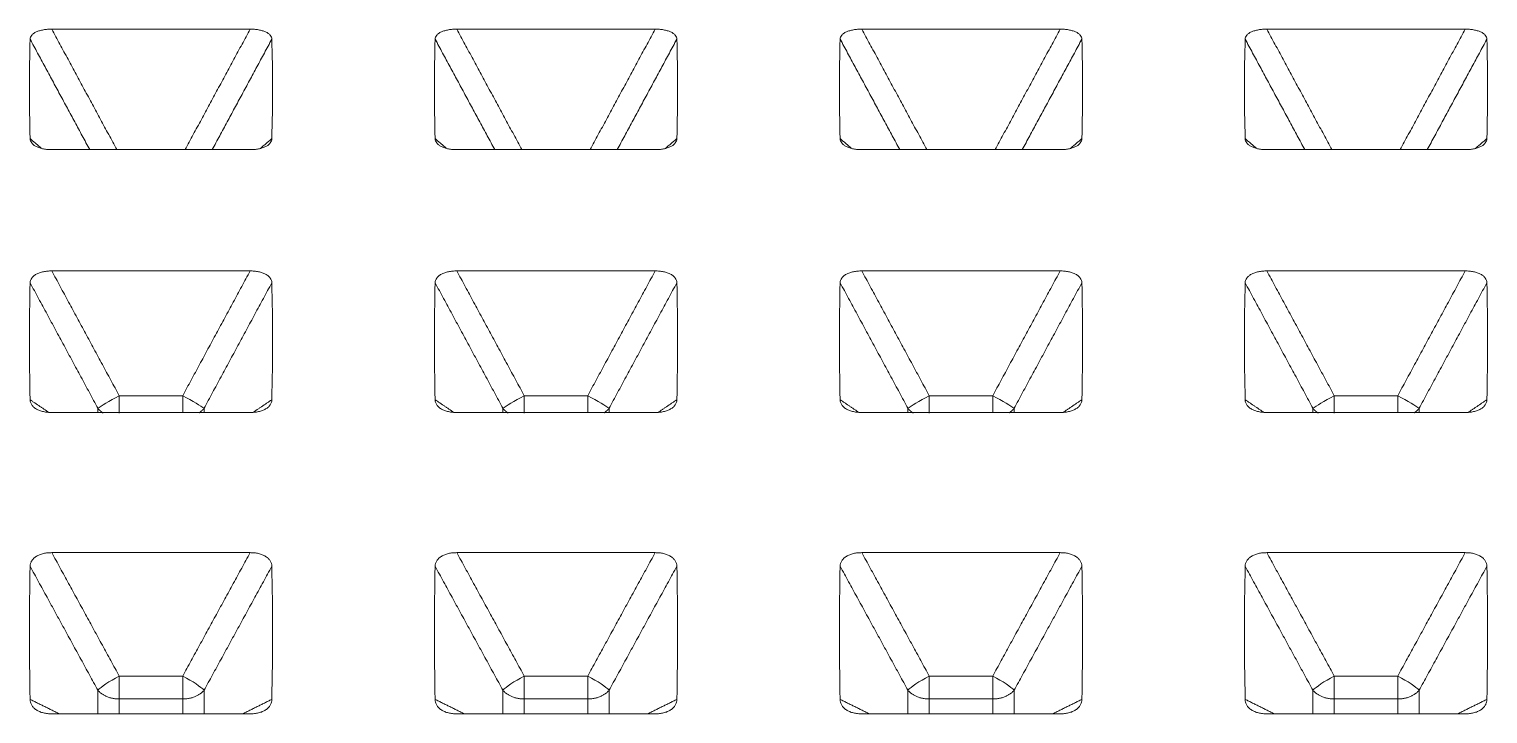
# Model space of a CAD drawing. Extents: x 2752 to 4118, y -1 to 999.
# Drawn here: x 3155.31 to 3161.07, y 537.99 to 540.7 of the extents above; entities that cross this region are included whole.
import ezdxf

# ---------------------------------------------------------------- set-up
doc = ezdxf.new("R2010")
doc.units = 0
doc.header["$LTSCALE"] = 10
doc.header["$MEASUREMENT"] = 0
doc.layers.add('1', color=7, linetype='CONTINUOUS')

msp = doc.modelspace()

# ---------------------------------------------------------------- linework, layer by layer
at = {"layer": '1', "color": 7, "linetype": 'Continuous', "lineweight": 13}
for p, q in [((3155.6655, 538.0526), (3155.9165, 538.0526)), ((3155.6655, 537.9938), (3155.6655, 538.0526)), ((3155.9165, 538.0526), (3155.9165, 537.9938)), ((3157.2655, 538.0526), (3157.5165, 538.0526)), ((3157.2655, 537.9938), (3157.2655, 538.0526)), ((3157.5165, 538.0526), (3157.5165, 537.9938)), ((3158.8655, 538.0526), (3159.1165, 538.0526)), ((3158.8655, 537.9938), (3158.8655, 538.0526)), ((3159.1165, 538.0526), (3159.1165, 537.9938)), ((3160.4655, 538.0526), (3160.7165, 538.0526)), ((3160.4655, 537.9938), (3160.4655, 538.0526)), ((3160.7165, 538.0526), (3160.7165, 537.9938))]:
    msp.add_line(p, q, dxfattribs=at)
at = {"layer": '1', "color": 7, "linetype": 'Continuous', "lineweight": 18}
for centre, major_axis, ratio, start_param, end_param in [((3155.6655, 539.2451), (-0.088, -0.0475), 0.052236, 4.683469, 5.961251), ((3155.9165, 539.2451), (-0.088, 0.0475), 0.052236, 3.463527, 4.741309), ((3157.2655, 539.2451), (-0.088, -0.0475), 0.052236, 4.683469, 5.961251), ((3157.5165, 539.2451), (-0.088, 0.0475), 0.052236, 3.463527, 4.741309), ((3158.8655, 539.2451), (-0.088, -0.0475), 0.052236, 4.683469, 5.961251), ((3159.1165, 539.2451), (-0.088, 0.0475), 0.052236, 3.463527, 4.741309), ((3160.4655, 539.2451), (-0.088, -0.0475), 0.052236, 4.683469, 5.961251), ((3160.7165, 539.2451), (-0.088, 0.0475), 0.052236, 3.463527, 4.741309), ((3155.6655, 538.1269), (-0.0878, -0.0479), 0.143811, 4.633281, 5.911063), ((3155.9165, 538.1269), (-0.0878, 0.0479), 0.143811, 3.513715, 4.791497), ((3157.2655, 538.1269), (-0.0878, -0.0479), 0.143811, 4.633281, 5.911063), ((3157.5165, 538.1269), (-0.0878, 0.0479), 0.143811, 3.513715, 4.791497), ((3158.8655, 538.1269), (-0.0878, -0.0479), 0.143811, 4.633281, 5.911063), ((3159.1165, 538.1269), (-0.0878, 0.0479), 0.143811, 3.513715, 4.791497), ((3160.4655, 538.1269), (-0.0878, -0.0479), 0.143811, 4.633281, 5.911063), ((3160.7165, 538.1269), (-0.0878, 0.0479), 0.143811, 3.513715, 4.791497)]:
    msp.add_ellipse(centre, major_axis=major_axis, ratio=ratio, start_param=start_param, end_param=end_param, dxfattribs=at)
for points in [[(3155.3136, 540.6603), (3155.3137, 540.663), (3155.3142, 540.6657), (3155.3163, 540.6709), (3155.3178, 540.6735), (3155.3218, 540.6785), (3155.3244, 540.6808), (3155.3305, 540.6852), (3155.3341, 540.6873), (3155.3421, 540.691), (3155.3465, 540.6926), (3155.356, 540.6954), (3155.3611, 540.6965), (3155.3716, 540.6983), (3155.377, 540.699), (3155.388, 540.6998), (3155.3936, 540.7), (3155.3992, 540.7)], [(3156.1828, 540.7), (3156.1884, 540.7), (3156.194, 540.6998), (3156.2049, 540.699), (3156.2103, 540.6983), (3156.2209, 540.6965), (3156.2259, 540.6954), (3156.2353, 540.6927), (3156.2398, 540.6911), (3156.2478, 540.6874), (3156.2514, 540.6854), (3156.2575, 540.6809), (3156.2601, 540.6785), (3156.2642, 540.6736), (3156.2657, 540.671), (3156.2678, 540.6657), (3156.2683, 540.663), (3156.2684, 540.6603)], [(3156.9136, 540.6603), (3156.9137, 540.663), (3156.9142, 540.6657), (3156.9163, 540.6709), (3156.9178, 540.6735), (3156.9218, 540.6785), (3156.9244, 540.6808), (3156.9305, 540.6852), (3156.9341, 540.6873), (3156.9421, 540.691), (3156.9465, 540.6926), (3156.956, 540.6954), (3156.9611, 540.6965), (3156.9716, 540.6983), (3156.977, 540.699), (3156.988, 540.6998), (3156.9936, 540.7), (3156.9992, 540.7)], [(3157.7828, 540.7), (3157.7884, 540.7), (3157.794, 540.6998), (3157.8049, 540.699), (3157.8103, 540.6983), (3157.8209, 540.6965), (3157.8259, 540.6954), (3157.8353, 540.6927), (3157.8398, 540.6911), (3157.8478, 540.6874), (3157.8514, 540.6854), (3157.8575, 540.6809), (3157.8601, 540.6785), (3157.8642, 540.6736), (3157.8657, 540.671), (3157.8678, 540.6657), (3157.8683, 540.663), (3157.8684, 540.6603)], [(3158.5136, 540.6603), (3158.5137, 540.663), (3158.5142, 540.6657), (3158.5163, 540.6709), (3158.5178, 540.6735), (3158.5218, 540.6785), (3158.5244, 540.6808), (3158.5305, 540.6852), (3158.5341, 540.6873), (3158.5421, 540.691), (3158.5465, 540.6926), (3158.556, 540.6954), (3158.5611, 540.6965), (3158.5716, 540.6983), (3158.577, 540.699), (3158.588, 540.6998), (3158.5936, 540.7), (3158.5992, 540.7)], [(3159.3828, 540.7), (3159.3884, 540.7), (3159.394, 540.6998), (3159.4049, 540.699), (3159.4103, 540.6983), (3159.4209, 540.6965), (3159.4259, 540.6954), (3159.4353, 540.6927), (3159.4398, 540.6911), (3159.4478, 540.6874), (3159.4514, 540.6854), (3159.4575, 540.6809), (3159.4601, 540.6785), (3159.4642, 540.6736), (3159.4657, 540.671), (3159.4678, 540.6657), (3159.4683, 540.663), (3159.4684, 540.6603)], [(3160.1136, 540.6603), (3160.1137, 540.663), (3160.1142, 540.6657), (3160.1163, 540.6709), (3160.1178, 540.6735), (3160.1218, 540.6785), (3160.1244, 540.6808), (3160.1305, 540.6852), (3160.1341, 540.6873), (3160.1421, 540.691), (3160.1465, 540.6926), (3160.156, 540.6954), (3160.1611, 540.6965), (3160.1716, 540.6983), (3160.177, 540.699), (3160.188, 540.6998), (3160.1936, 540.7), (3160.1992, 540.7)], [(3160.9828, 540.7), (3160.9884, 540.7), (3160.994, 540.6998), (3161.0049, 540.699), (3161.0103, 540.6983), (3161.0209, 540.6965), (3161.0259, 540.6954), (3161.0353, 540.6927), (3161.0398, 540.6911), (3161.0478, 540.6874), (3161.0514, 540.6854), (3161.0575, 540.6809), (3161.0601, 540.6785), (3161.0642, 540.6736), (3161.0657, 540.671), (3161.0678, 540.6657), (3161.0683, 540.663), (3161.0684, 540.6603)], [(3155.3992, 540.224), (3155.3936, 540.224), (3155.3881, 540.2242), (3155.3771, 540.2251), (3155.3717, 540.2258), (3155.3612, 540.2278), (3155.3562, 540.229), (3155.3467, 540.232), (3155.3422, 540.2338), (3155.3342, 540.2378), (3155.3307, 540.24), (3155.3245, 540.2449), (3155.3219, 540.2475), (3155.3178, 540.2529), (3155.3163, 540.2557), (3155.3142, 540.2614), (3155.3137, 540.2643), (3155.3136, 540.2672)], [(3156.2684, 540.2672), (3156.2683, 540.2643), (3156.2678, 540.2614), (3156.2658, 540.2558), (3156.2643, 540.2529), (3156.2602, 540.2475), (3156.2577, 540.245), (3156.2516, 540.2402), (3156.2479, 540.2379), (3156.2399, 540.2339), (3156.2355, 540.2321), (3156.226, 540.2291), (3156.2209, 540.2278), (3156.2105, 540.2258), (3156.205, 540.2251), (3156.194, 540.2242), (3156.1884, 540.224), (3156.1828, 540.224)], [(3156.9992, 540.224), (3156.9936, 540.224), (3156.9881, 540.2242), (3156.9771, 540.2251), (3156.9717, 540.2258), (3156.9612, 540.2278), (3156.9562, 540.229), (3156.9467, 540.232), (3156.9422, 540.2338), (3156.9342, 540.2378), (3156.9307, 540.24), (3156.9245, 540.2449), (3156.9219, 540.2475), (3156.9178, 540.2529), (3156.9163, 540.2557), (3156.9142, 540.2614), (3156.9137, 540.2643), (3156.9136, 540.2672)], [(3157.8684, 540.2672), (3157.8683, 540.2643), (3157.8678, 540.2614), (3157.8658, 540.2558), (3157.8643, 540.2529), (3157.8602, 540.2475), (3157.8577, 540.245), (3157.8516, 540.2402), (3157.8479, 540.2379), (3157.8399, 540.2339), (3157.8355, 540.2321), (3157.826, 540.2291), (3157.8209, 540.2278), (3157.8105, 540.2258), (3157.805, 540.2251), (3157.794, 540.2242), (3157.7884, 540.224), (3157.7828, 540.224)], [(3158.5992, 540.224), (3158.5936, 540.224), (3158.5881, 540.2242), (3158.5771, 540.2251), (3158.5717, 540.2258), (3158.5612, 540.2278), (3158.5562, 540.229), (3158.5467, 540.232), (3158.5422, 540.2338), (3158.5342, 540.2378), (3158.5307, 540.24), (3158.5245, 540.2449), (3158.5219, 540.2475), (3158.5178, 540.2529), (3158.5163, 540.2557), (3158.5142, 540.2614), (3158.5137, 540.2643), (3158.5136, 540.2672)], [(3159.4684, 540.2672), (3159.4683, 540.2643), (3159.4678, 540.2614), (3159.4658, 540.2558), (3159.4643, 540.2529), (3159.4602, 540.2475), (3159.4577, 540.245), (3159.4516, 540.2402), (3159.4479, 540.2379), (3159.4399, 540.2339), (3159.4355, 540.2321), (3159.426, 540.2291), (3159.4209, 540.2278), (3159.4105, 540.2258), (3159.405, 540.2251), (3159.394, 540.2242), (3159.3884, 540.224), (3159.3828, 540.224)], [(3160.1992, 540.224), (3160.1936, 540.224), (3160.1881, 540.2242), (3160.1771, 540.2251), (3160.1717, 540.2258), (3160.1612, 540.2278), (3160.1562, 540.229), (3160.1467, 540.232), (3160.1422, 540.2338), (3160.1342, 540.2378), (3160.1307, 540.24), (3160.1245, 540.2449), (3160.1219, 540.2475), (3160.1178, 540.2529), (3160.1163, 540.2557), (3160.1142, 540.2614), (3160.1137, 540.2643), (3160.1136, 540.2672)], [(3161.0684, 540.2672), (3161.0683, 540.2643), (3161.0678, 540.2614), (3161.0658, 540.2558), (3161.0643, 540.2529), (3161.0602, 540.2475), (3161.0577, 540.245), (3161.0516, 540.2402), (3161.0479, 540.2379), (3161.0399, 540.2339), (3161.0355, 540.2321), (3161.026, 540.2291), (3161.0209, 540.2278), (3161.0105, 540.2258), (3161.005, 540.2251), (3160.994, 540.2242), (3160.9884, 540.224), (3160.9828, 540.224)], [(3155.3136, 539.6975), (3155.3137, 539.7007), (3155.3142, 539.7038), (3155.3163, 539.71), (3155.3178, 539.7131), (3155.3218, 539.719), (3155.3244, 539.7217), (3155.3305, 539.727), (3155.3341, 539.7295), (3155.3421, 539.7338), (3155.3465, 539.7357), (3155.356, 539.739), (3155.3611, 539.7404), (3155.3716, 539.7425), (3155.377, 539.7433), (3155.388, 539.7443), (3155.3936, 539.7445), (3155.3992, 539.7445)], [(3156.1828, 539.7445), (3156.1884, 539.7445), (3156.194, 539.7443), (3156.2049, 539.7433), (3156.2103, 539.7425), (3156.2209, 539.7404), (3156.2259, 539.7391), (3156.2353, 539.7358), (3156.2398, 539.7339), (3156.2478, 539.7295), (3156.2514, 539.7271), (3156.2575, 539.7219), (3156.2601, 539.719), (3156.2642, 539.7131), (3156.2657, 539.7101), (3156.2678, 539.7038), (3156.2683, 539.7007), (3156.2684, 539.6975)], [(3156.9136, 539.6975), (3156.9137, 539.7007), (3156.9142, 539.7038), (3156.9163, 539.71), (3156.9178, 539.7131), (3156.9218, 539.719), (3156.9244, 539.7217), (3156.9305, 539.727), (3156.9341, 539.7295), (3156.9421, 539.7338), (3156.9465, 539.7357), (3156.956, 539.739), (3156.9611, 539.7404), (3156.9716, 539.7425), (3156.977, 539.7433), (3156.988, 539.7443), (3156.9936, 539.7445), (3156.9992, 539.7445)], [(3157.7828, 539.7445), (3157.7884, 539.7445), (3157.794, 539.7443), (3157.8049, 539.7433), (3157.8103, 539.7425), (3157.8209, 539.7404), (3157.8259, 539.7391), (3157.8353, 539.7358), (3157.8398, 539.7339), (3157.8478, 539.7295), (3157.8514, 539.7271), (3157.8575, 539.7219), (3157.8601, 539.719), (3157.8642, 539.7131), (3157.8657, 539.7101), (3157.8678, 539.7038), (3157.8683, 539.7007), (3157.8684, 539.6975)], [(3158.5136, 539.6975), (3158.5137, 539.7007), (3158.5142, 539.7038), (3158.5163, 539.71), (3158.5178, 539.7131), (3158.5218, 539.719), (3158.5244, 539.7217), (3158.5305, 539.727), (3158.5341, 539.7295), (3158.5421, 539.7338), (3158.5465, 539.7357), (3158.556, 539.739), (3158.5611, 539.7404), (3158.5716, 539.7425), (3158.577, 539.7433), (3158.588, 539.7443), (3158.5936, 539.7445), (3158.5992, 539.7445)], [(3159.3828, 539.7445), (3159.3884, 539.7445), (3159.394, 539.7443), (3159.4049, 539.7433), (3159.4103, 539.7425), (3159.4209, 539.7404), (3159.4259, 539.7391), (3159.4353, 539.7358), (3159.4398, 539.7339), (3159.4478, 539.7295), (3159.4514, 539.7271), (3159.4575, 539.7219), (3159.4601, 539.719), (3159.4642, 539.7131), (3159.4657, 539.7101), (3159.4678, 539.7038), (3159.4683, 539.7007), (3159.4684, 539.6975)], [(3160.1136, 539.6975), (3160.1137, 539.7007), (3160.1142, 539.7038), (3160.1163, 539.71), (3160.1178, 539.7131), (3160.1218, 539.719), (3160.1244, 539.7217), (3160.1305, 539.727), (3160.1341, 539.7295), (3160.1421, 539.7338), (3160.1465, 539.7357), (3160.156, 539.739), (3160.1611, 539.7404), (3160.1716, 539.7425), (3160.177, 539.7433), (3160.188, 539.7443), (3160.1936, 539.7445), (3160.1992, 539.7445)], [(3160.9828, 539.7445), (3160.9884, 539.7445), (3160.994, 539.7443), (3161.0049, 539.7433), (3161.0103, 539.7425), (3161.0209, 539.7404), (3161.0259, 539.7391), (3161.0353, 539.7358), (3161.0398, 539.7339), (3161.0478, 539.7295), (3161.0514, 539.7271), (3161.0575, 539.7219), (3161.0601, 539.719), (3161.0642, 539.7131), (3161.0657, 539.7101), (3161.0678, 539.7038), (3161.0683, 539.7007), (3161.0684, 539.6975)], [(3155.3992, 539.1849), (3155.3936, 539.1849), (3155.3881, 539.1851), (3155.3771, 539.1862), (3155.3717, 539.1871), (3155.3612, 539.1894), (3155.3562, 539.1908), (3155.3467, 539.1943), (3155.3422, 539.1964), (3155.3342, 539.201), (3155.3307, 539.2036), (3155.3245, 539.2093), (3155.3219, 539.2123), (3155.3178, 539.2186), (3155.3163, 539.2219), (3155.3142, 539.2285), (3155.3137, 539.2319), (3155.3136, 539.2353)], [(3156.2684, 539.2353), (3156.2683, 539.2319), (3156.2678, 539.2286), (3156.2658, 539.222), (3156.2643, 539.2187), (3156.2602, 539.2124), (3156.2577, 539.2094), (3156.2516, 539.2038), (3156.2479, 539.2011), (3156.2399, 539.1964), (3156.2355, 539.1944), (3156.226, 539.1908), (3156.2209, 539.1894), (3156.2105, 539.1871), (3156.205, 539.1862), (3156.194, 539.1851), (3156.1884, 539.1849), (3156.1828, 539.1849)], [(3156.9992, 539.1849), (3156.9936, 539.1849), (3156.9881, 539.1851), (3156.9771, 539.1862), (3156.9717, 539.1871), (3156.9612, 539.1894), (3156.9562, 539.1908), (3156.9467, 539.1943), (3156.9422, 539.1964), (3156.9342, 539.201), (3156.9307, 539.2036), (3156.9245, 539.2093), (3156.9219, 539.2123), (3156.9178, 539.2186), (3156.9163, 539.2219), (3156.9142, 539.2285), (3156.9137, 539.2319), (3156.9136, 539.2353)], [(3157.8684, 539.2353), (3157.8683, 539.2319), (3157.8678, 539.2286), (3157.8658, 539.222), (3157.8643, 539.2187), (3157.8602, 539.2124), (3157.8577, 539.2094), (3157.8516, 539.2038), (3157.8479, 539.2011), (3157.8399, 539.1964), (3157.8355, 539.1944), (3157.826, 539.1908), (3157.8209, 539.1894), (3157.8105, 539.1871), (3157.805, 539.1862), (3157.794, 539.1851), (3157.7884, 539.1849), (3157.7828, 539.1849)], [(3158.5992, 539.1849), (3158.5936, 539.1849), (3158.5881, 539.1851), (3158.5771, 539.1862), (3158.5717, 539.1871), (3158.5612, 539.1894), (3158.5562, 539.1908), (3158.5467, 539.1943), (3158.5422, 539.1964), (3158.5342, 539.201), (3158.5307, 539.2036), (3158.5245, 539.2093), (3158.5219, 539.2123), (3158.5178, 539.2186), (3158.5163, 539.2219), (3158.5142, 539.2285), (3158.5137, 539.2319), (3158.5136, 539.2353)], [(3159.4684, 539.2353), (3159.4683, 539.2319), (3159.4678, 539.2286), (3159.4658, 539.222), (3159.4643, 539.2187), (3159.4602, 539.2124), (3159.4577, 539.2094), (3159.4516, 539.2038), (3159.4479, 539.2011), (3159.4399, 539.1964), (3159.4355, 539.1944), (3159.426, 539.1908), (3159.4209, 539.1894), (3159.4105, 539.1871), (3159.405, 539.1862), (3159.394, 539.1851), (3159.3884, 539.1849), (3159.3828, 539.1849)], [(3160.1992, 539.1849), (3160.1936, 539.1849), (3160.1881, 539.1851), (3160.1771, 539.1862), (3160.1717, 539.1871), (3160.1612, 539.1894), (3160.1562, 539.1908), (3160.1467, 539.1943), (3160.1422, 539.1964), (3160.1342, 539.201), (3160.1307, 539.2036), (3160.1245, 539.2093), (3160.1219, 539.2123), (3160.1178, 539.2186), (3160.1163, 539.2219), (3160.1142, 539.2285), (3160.1137, 539.2319), (3160.1136, 539.2353)], [(3161.0684, 539.2353), (3161.0683, 539.2319), (3161.0678, 539.2286), (3161.0658, 539.222), (3161.0643, 539.2187), (3161.0602, 539.2124), (3161.0577, 539.2094), (3161.0516, 539.2038), (3161.0479, 539.2011), (3161.0399, 539.1964), (3161.0355, 539.1944), (3161.026, 539.1908), (3161.0209, 539.1894), (3161.0105, 539.1871), (3161.005, 539.1862), (3160.994, 539.1851), (3160.9884, 539.1849), (3160.9828, 539.1849)], [(3155.3136, 538.577), (3155.3137, 538.5806), (3155.3142, 538.5842), (3155.3163, 538.5913), (3155.3178, 538.5949), (3155.3218, 538.6016), (3155.3244, 538.6048), (3155.3305, 538.6108), (3155.3341, 538.6136), (3155.3421, 538.6186), (3155.3465, 538.6208), (3155.356, 538.6246), (3155.3611, 538.6262), (3155.3716, 538.6286), (3155.377, 538.6295), (3155.388, 538.6307), (3155.3936, 538.6309), (3155.3992, 538.6309)], [(3156.1828, 538.6309), (3156.1884, 538.6309), (3156.194, 538.6307), (3156.2049, 538.6295), (3156.2103, 538.6286), (3156.2209, 538.6262), (3156.2259, 538.6247), (3156.2353, 538.6209), (3156.2398, 538.6187), (3156.2478, 538.6137), (3156.2514, 538.611), (3156.2575, 538.6049), (3156.2601, 538.6017), (3156.2642, 538.5949), (3156.2657, 538.5914), (3156.2678, 538.5843), (3156.2683, 538.5806), (3156.2684, 538.577)], [(3156.9136, 538.577), (3156.9137, 538.5806), (3156.9142, 538.5842), (3156.9163, 538.5913), (3156.9178, 538.5949), (3156.9218, 538.6016), (3156.9244, 538.6048), (3156.9305, 538.6108), (3156.9341, 538.6136), (3156.9421, 538.6186), (3156.9465, 538.6208), (3156.956, 538.6246), (3156.9611, 538.6262), (3156.9716, 538.6286), (3156.977, 538.6295), (3156.988, 538.6307), (3156.9936, 538.6309), (3156.9992, 538.6309)], [(3157.7828, 538.6309), (3157.7884, 538.6309), (3157.794, 538.6307), (3157.8049, 538.6295), (3157.8103, 538.6286), (3157.8209, 538.6262), (3157.8259, 538.6247), (3157.8353, 538.6209), (3157.8398, 538.6187), (3157.8478, 538.6137), (3157.8514, 538.611), (3157.8575, 538.6049), (3157.8601, 538.6017), (3157.8642, 538.5949), (3157.8657, 538.5914), (3157.8678, 538.5843), (3157.8683, 538.5806), (3157.8684, 538.577)], [(3158.5136, 538.577), (3158.5137, 538.5806), (3158.5142, 538.5842), (3158.5163, 538.5913), (3158.5178, 538.5949), (3158.5218, 538.6016), (3158.5244, 538.6048), (3158.5305, 538.6108), (3158.5341, 538.6136), (3158.5421, 538.6186), (3158.5465, 538.6208), (3158.556, 538.6246), (3158.5611, 538.6262), (3158.5716, 538.6286), (3158.577, 538.6295), (3158.588, 538.6307), (3158.5936, 538.6309), (3158.5992, 538.6309)], [(3159.3828, 538.6309), (3159.3884, 538.6309), (3159.394, 538.6307), (3159.4049, 538.6295), (3159.4103, 538.6286), (3159.4209, 538.6262), (3159.4259, 538.6247), (3159.4353, 538.6209), (3159.4398, 538.6187), (3159.4478, 538.6137), (3159.4514, 538.611), (3159.4575, 538.6049), (3159.4601, 538.6017), (3159.4642, 538.5949), (3159.4657, 538.5914), (3159.4678, 538.5843), (3159.4683, 538.5806), (3159.4684, 538.577)], [(3160.1136, 538.577), (3160.1137, 538.5806), (3160.1142, 538.5842), (3160.1163, 538.5913), (3160.1178, 538.5949), (3160.1218, 538.6016), (3160.1244, 538.6048), (3160.1305, 538.6108), (3160.1341, 538.6136), (3160.1421, 538.6186), (3160.1465, 538.6208), (3160.156, 538.6246), (3160.1611, 538.6262), (3160.1716, 538.6286), (3160.177, 538.6295), (3160.188, 538.6307), (3160.1936, 538.6309), (3160.1992, 538.6309)], [(3160.9828, 538.6309), (3160.9884, 538.6309), (3160.994, 538.6307), (3161.0049, 538.6295), (3161.0103, 538.6286), (3161.0209, 538.6262), (3161.0259, 538.6247), (3161.0353, 538.6209), (3161.0398, 538.6187), (3161.0478, 538.6137), (3161.0514, 538.611), (3161.0575, 538.6049), (3161.0601, 538.6017), (3161.0642, 538.5949), (3161.0657, 538.5914), (3161.0678, 538.5843), (3161.0683, 538.5806), (3161.0684, 538.577)], [(3155.3992, 537.9938), (3155.3936, 537.9938), (3155.3881, 537.9941), (3155.3771, 537.9953), (3155.3717, 537.9963), (3155.3612, 537.9989), (3155.3562, 538.0005), (3155.3467, 538.0044), (3155.3422, 538.0068), (3155.3342, 538.0121), (3155.3307, 538.015), (3155.3245, 538.0214), (3155.3219, 538.0248), (3155.3178, 538.0319), (3155.3163, 538.0356), (3155.3142, 538.0432), (3155.3137, 538.047), (3155.3136, 538.0509)], [(3156.2684, 538.0509), (3156.2683, 538.047), (3156.2678, 538.0432), (3156.2658, 538.0357), (3156.2643, 538.032), (3156.2602, 538.0249), (3156.2577, 538.0215), (3156.2516, 538.0152), (3156.2479, 538.0122), (3156.2399, 538.0069), (3156.2355, 538.0046), (3156.226, 538.0005), (3156.2209, 537.9989), (3156.2105, 537.9963), (3156.205, 537.9954), (3156.194, 537.9941), (3156.1884, 537.9938), (3156.1828, 537.9938)], [(3156.9992, 537.9938), (3156.9936, 537.9938), (3156.9881, 537.9941), (3156.9771, 537.9953), (3156.9717, 537.9963), (3156.9612, 537.9989), (3156.9562, 538.0005), (3156.9467, 538.0044), (3156.9422, 538.0068), (3156.9342, 538.0121), (3156.9307, 538.015), (3156.9245, 538.0214), (3156.9219, 538.0248), (3156.9178, 538.0319), (3156.9163, 538.0356), (3156.9142, 538.0432), (3156.9137, 538.047), (3156.9136, 538.0509)], [(3157.8684, 538.0509), (3157.8683, 538.047), (3157.8678, 538.0432), (3157.8658, 538.0357), (3157.8643, 538.032), (3157.8602, 538.0249), (3157.8577, 538.0215), (3157.8516, 538.0152), (3157.8479, 538.0122), (3157.8399, 538.0069), (3157.8355, 538.0046), (3157.826, 538.0005), (3157.8209, 537.9989), (3157.8105, 537.9963), (3157.805, 537.9954), (3157.794, 537.9941), (3157.7884, 537.9938), (3157.7828, 537.9938)], [(3158.5992, 537.9938), (3158.5936, 537.9938), (3158.5881, 537.9941), (3158.5771, 537.9953), (3158.5717, 537.9963), (3158.5612, 537.9989), (3158.5562, 538.0005), (3158.5467, 538.0044), (3158.5422, 538.0068), (3158.5342, 538.0121), (3158.5307, 538.015), (3158.5245, 538.0214), (3158.5219, 538.0248), (3158.5178, 538.0319), (3158.5163, 538.0356), (3158.5142, 538.0432), (3158.5137, 538.047), (3158.5136, 538.0509)], [(3159.4684, 538.0509), (3159.4683, 538.047), (3159.4678, 538.0432), (3159.4658, 538.0357), (3159.4643, 538.032), (3159.4602, 538.0249), (3159.4577, 538.0215), (3159.4516, 538.0152), (3159.4479, 538.0122), (3159.4399, 538.0069), (3159.4355, 538.0046), (3159.426, 538.0005), (3159.4209, 537.9989), (3159.4105, 537.9963), (3159.405, 537.9954), (3159.394, 537.9941), (3159.3884, 537.9938), (3159.3828, 537.9938)], [(3160.1992, 537.9938), (3160.1936, 537.9938), (3160.1881, 537.9941), (3160.1771, 537.9953), (3160.1717, 537.9963), (3160.1612, 537.9989), (3160.1562, 538.0005), (3160.1467, 538.0044), (3160.1422, 538.0068), (3160.1342, 538.0121), (3160.1307, 538.015), (3160.1245, 538.0214), (3160.1219, 538.0248), (3160.1178, 538.0319), (3160.1163, 538.0356), (3160.1142, 538.0432), (3160.1137, 538.047), (3160.1136, 538.0509)], [(3161.0684, 538.0509), (3161.0683, 538.047), (3161.0678, 538.0432), (3161.0658, 538.0357), (3161.0643, 538.032), (3161.0602, 538.0249), (3161.0577, 538.0215), (3161.0516, 538.0152), (3161.0479, 538.0122), (3161.0399, 538.0069), (3161.0355, 538.0046), (3161.026, 538.0005), (3161.0209, 537.9989), (3161.0105, 537.9963), (3161.005, 537.9954), (3160.994, 537.9941), (3160.9884, 537.9938), (3160.9828, 537.9938)]]:
    msp.add_open_spline(points, degree=3, knots=[0, 0, 0, 0, 0.125, 0.125, 0.25, 0.25, 0.375, 0.375, 0.5, 0.5, 0.625, 0.625, 0.75, 0.75, 0.875, 0.875, 1, 1, 1, 1], dxfattribs=at)
at = {"layer": '1', "color": 7, "linetype": 'Continuous', "lineweight": 13}
for points in [[(3155.656, 540.224), (3155.3992, 540.7)], [(3155.926, 540.224), (3156.1828, 540.7)], [(3157.256, 540.224), (3156.9992, 540.7)], [(3157.526, 540.224), (3157.7828, 540.7)], [(3158.856, 540.224), (3158.5992, 540.7)], [(3159.126, 540.224), (3159.3828, 540.7)], [(3160.456, 540.224), (3160.1992, 540.7)], [(3160.726, 540.224), (3160.9828, 540.7)], [(3155.549, 540.224), (3155.3136, 540.6603)], [(3156.0331, 540.224), (3156.2684, 540.6603)], [(3157.149, 540.224), (3156.9136, 540.6603)], [(3157.6331, 540.224), (3157.8684, 540.6603)], [(3158.749, 540.224), (3158.5136, 540.6603)], [(3159.2331, 540.224), (3159.4684, 540.6603)], [(3160.349, 540.224), (3160.1136, 540.6603)], [(3160.8331, 540.224), (3161.0684, 540.6603)], [(3155.3577, 540.2296), (3155.3136, 540.2672)], [(3156.9577, 540.2296), (3156.9136, 540.2672)], [(3158.5577, 540.2296), (3158.5136, 540.2672)], [(3160.1577, 540.2296), (3160.1136, 540.2672)], [(3155.6656, 539.2511), (3155.3992, 539.7445)], [(3155.9164, 539.2511), (3156.1828, 539.7445)], [(3157.2656, 539.2511), (3156.9992, 539.7445)], [(3157.5164, 539.2511), (3157.7828, 539.7445)], [(3158.8656, 539.2511), (3158.5992, 539.7445)], [(3159.1164, 539.2511), (3159.3828, 539.7445)], [(3160.4656, 539.2511), (3160.1992, 539.7445)], [(3160.7164, 539.2511), (3160.9828, 539.7445)], [(3155.5813, 539.2015), (3155.3136, 539.6975)], [(3156.0008, 539.2015), (3156.2684, 539.6975)], [(3157.1813, 539.2015), (3156.9136, 539.6975)], [(3157.6008, 539.2015), (3157.8684, 539.6975)], [(3158.7813, 539.2015), (3158.5136, 539.6975)], [(3159.2008, 539.2015), (3159.4684, 539.6975)], [(3160.3813, 539.2015), (3160.1136, 539.6975)], [(3160.8008, 539.2015), (3161.0684, 539.6975)], [(3155.6656, 539.2511), (3155.9164, 539.2511)], [(3157.2656, 539.2511), (3157.5164, 539.2511)], [(3158.8656, 539.2511), (3159.1164, 539.2511)], [(3160.4656, 539.2511), (3160.7164, 539.2511)], [(3155.3863, 539.1861), (3155.3136, 539.2353)], [(3155.5813, 539.1849), (3155.5813, 539.2015)], [(3156.0008, 539.2015), (3156.0008, 539.1849)], [(3156.9863, 539.1861), (3156.9136, 539.2353)], [(3157.1813, 539.1849), (3157.1813, 539.2015)], [(3157.6008, 539.2015), (3157.6008, 539.1849)], [(3158.5863, 539.1861), (3158.5136, 539.2353)], [(3158.7813, 539.1849), (3158.7813, 539.2015)], [(3159.2008, 539.2015), (3159.2008, 539.1849)], [(3160.1863, 539.1861), (3160.1136, 539.2353)], [(3160.3813, 539.1849), (3160.3813, 539.2015)], [(3160.8008, 539.2015), (3160.8008, 539.1849)], [(3155.6656, 538.1432), (3155.3992, 538.6309)], [(3155.9164, 538.1432), (3156.1828, 538.6309)], [(3157.2656, 538.1432), (3156.9992, 538.6309)], [(3157.5164, 538.1432), (3157.7828, 538.6309)], [(3158.8656, 538.1432), (3158.5992, 538.6309)], [(3159.1164, 538.1432), (3159.3828, 538.6309)], [(3160.4656, 538.1432), (3160.1992, 538.6309)], [(3160.7164, 538.1432), (3160.9828, 538.6309)], [(3155.5813, 538.0868), (3155.3136, 538.577)], [(3156.0008, 538.0868), (3156.2684, 538.577)], [(3157.1813, 538.0868), (3156.9136, 538.577)], [(3157.6008, 538.0868), (3157.8684, 538.577)], [(3158.7813, 538.0868), (3158.5136, 538.577)], [(3159.2008, 538.0868), (3159.4684, 538.577)], [(3160.3813, 538.0868), (3160.1136, 538.577)], [(3160.8008, 538.0868), (3161.0684, 538.577)], [(3155.6656, 538.1432), (3155.9164, 538.1432)], [(3157.2656, 538.1432), (3157.5164, 538.1432)], [(3158.8656, 538.1432), (3159.1164, 538.1432)], [(3160.4656, 538.1432), (3160.7164, 538.1432)], [(3155.5813, 537.9938), (3155.5813, 538.0868)], [(3156.0008, 538.0868), (3156.0008, 537.9938)], [(3157.1813, 537.9938), (3157.1813, 538.0868)], [(3157.6008, 538.0868), (3157.6008, 537.9938)], [(3158.7813, 537.9938), (3158.7813, 538.0868)], [(3159.2008, 538.0868), (3159.2008, 537.9938)], [(3160.3813, 537.9938), (3160.3813, 538.0868)], [(3160.8008, 538.0868), (3160.8008, 537.9938)], [(3155.4294, 537.9938), (3155.3136, 538.0509)], [(3157.0294, 537.9938), (3156.9136, 538.0509)], [(3158.6294, 537.9938), (3158.5136, 538.0509)], [(3160.2294, 537.9938), (3160.1136, 538.0509)]]:
    msp.add_open_spline(points, degree=1, dxfattribs=at)
at = {"layer": '1', "color": 7, "linetype": 'Continuous', "lineweight": 18}
for points, degree in [([(3156.1828, 540.7), (3155.3992, 540.7)], 1), ([(3157.7828, 540.7), (3156.9992, 540.7)], 1), ([(3159.3828, 540.7), (3158.5992, 540.7)], 1), ([(3160.9828, 540.7), (3160.1992, 540.7)], 1), ([(3155.3136, 540.6603), (3155.3099, 540.5344), (3155.3099, 540.4033), (3155.3136, 540.2672)], 3), ([(3156.2684, 540.2672), (3156.2722, 540.4033), (3156.2722, 540.5344), (3156.2684, 540.6603)], 3), ([(3156.9136, 540.6603), (3156.9099, 540.5344), (3156.9099, 540.4033), (3156.9136, 540.2672)], 3), ([(3157.8684, 540.2672), (3157.8722, 540.4033), (3157.8722, 540.5344), (3157.8684, 540.6603)], 3), ([(3158.5136, 540.6603), (3158.5099, 540.5344), (3158.5099, 540.4033), (3158.5136, 540.2672)], 3), ([(3159.4684, 540.2672), (3159.4722, 540.4033), (3159.4722, 540.5344), (3159.4684, 540.6603)], 3), ([(3160.1136, 540.6603), (3160.1099, 540.5344), (3160.1099, 540.4033), (3160.1136, 540.2672)], 3), ([(3161.0684, 540.2672), (3161.0722, 540.4033), (3161.0722, 540.5344), (3161.0684, 540.6603)], 3), ([(3155.3992, 540.224), (3156.1828, 540.224)], 1), ([(3156.2236, 540.2289), (3156.2684, 540.2672)], 1), ([(3156.9992, 540.224), (3157.7828, 540.224)], 1), ([(3157.8236, 540.2289), (3157.8684, 540.2672)], 1), ([(3158.5992, 540.224), (3159.3828, 540.224)], 1), ([(3159.4236, 540.2289), (3159.4684, 540.2672)], 1), ([(3160.1992, 540.224), (3160.9828, 540.224)], 1), ([(3161.0236, 540.2289), (3161.0684, 540.2672)], 1), ([(3156.1828, 539.7445), (3155.3992, 539.7445)], 1), ([(3157.7828, 539.7445), (3156.9992, 539.7445)], 1), ([(3159.3828, 539.7445), (3158.5992, 539.7445)], 1), ([(3160.9828, 539.7445), (3160.1992, 539.7445)], 1), ([(3155.3136, 539.6975), (3155.3099, 539.5482), (3155.3099, 539.3941), (3155.3136, 539.2353)], 3), ([(3156.2684, 539.2353), (3156.2722, 539.3941), (3156.2722, 539.5482), (3156.2684, 539.6975)], 3), ([(3156.9136, 539.6975), (3156.9099, 539.5482), (3156.9099, 539.3941), (3156.9136, 539.2353)], 3), ([(3157.8684, 539.2353), (3157.8722, 539.3941), (3157.8722, 539.5482), (3157.8684, 539.6975)], 3), ([(3158.5136, 539.6975), (3158.5099, 539.5482), (3158.5099, 539.3941), (3158.5136, 539.2353)], 3), ([(3159.4684, 539.2353), (3159.4722, 539.3941), (3159.4722, 539.5482), (3159.4684, 539.6975)], 3), ([(3160.1136, 539.6975), (3160.1099, 539.5482), (3160.1099, 539.3941), (3160.1136, 539.2353)], 3), ([(3161.0684, 539.2353), (3161.0722, 539.3941), (3161.0722, 539.5482), (3161.0684, 539.6975)], 3), ([(3155.3992, 539.1849), (3156.1828, 539.1849)], 1), ([(3156.1951, 539.1857), (3156.2684, 539.2353)], 1), ([(3156.9992, 539.1849), (3157.7828, 539.1849)], 1), ([(3157.7951, 539.1857), (3157.8684, 539.2353)], 1), ([(3158.5992, 539.1849), (3159.3828, 539.1849)], 1), ([(3159.3951, 539.1857), (3159.4684, 539.2353)], 1), ([(3160.1992, 539.1849), (3160.9828, 539.1849)], 1), ([(3160.9951, 539.1857), (3161.0684, 539.2353)], 1), ([(3156.1828, 538.6309), (3155.3992, 538.6309)], 1), ([(3157.7828, 538.6309), (3156.9992, 538.6309)], 1), ([(3159.3828, 538.6309), (3158.5992, 538.6309)], 1), ([(3160.9828, 538.6309), (3160.1992, 538.6309)], 1), ([(3155.3136, 538.577), (3155.3099, 538.406), (3155.3099, 538.2306), (3155.3136, 538.0509)], 3), ([(3156.2684, 538.0509), (3156.2722, 538.2306), (3156.2722, 538.406), (3156.2684, 538.577)], 3), ([(3156.9136, 538.577), (3156.9099, 538.406), (3156.9099, 538.2306), (3156.9136, 538.0509)], 3), ([(3157.8684, 538.0509), (3157.8722, 538.2306), (3157.8722, 538.406), (3157.8684, 538.577)], 3), ([(3158.5136, 538.577), (3158.5099, 538.406), (3158.5099, 538.2306), (3158.5136, 538.0509)], 3), ([(3159.4684, 538.0509), (3159.4722, 538.2306), (3159.4722, 538.406), (3159.4684, 538.577)], 3), ([(3160.1136, 538.577), (3160.1099, 538.406), (3160.1099, 538.2306), (3160.1136, 538.0509)], 3), ([(3161.0684, 538.0509), (3161.0722, 538.2306), (3161.0722, 538.406), (3161.0684, 538.577)], 3), ([(3156.1527, 537.9938), (3156.2684, 538.0509)], 1), ([(3157.7527, 537.9938), (3157.8684, 538.0509)], 1), ([(3159.3527, 537.9938), (3159.4684, 538.0509)], 1), ([(3160.9527, 537.9938), (3161.0684, 538.0509)], 1), ([(3155.3992, 537.9938), (3156.1828, 537.9938)], 1), ([(3156.9992, 537.9938), (3157.7828, 537.9938)], 1), ([(3158.5992, 537.9938), (3159.3828, 537.9938)], 1), ([(3160.1992, 537.9938), (3160.9828, 537.9938)], 1)]:
    msp.add_open_spline(points, degree=degree, dxfattribs=at)
for points, weights in [([(3155.6655, 539.1824), (3155.6656, 539.2125), (3155.6656, 539.2511)], [0.951802110576, 0.910058866329, 1]), ([(3155.9164, 539.2511), (3155.9165, 539.2133), (3155.9165, 539.1835)], [1, 0.911728751431, 0.950297458337]), ([(3157.2655, 539.1824), (3157.2656, 539.2125), (3157.2656, 539.2511)], [0.951802110576, 0.910058866329, 1]), ([(3157.5164, 539.2511), (3157.5165, 539.2133), (3157.5165, 539.1835)], [1, 0.911728751431, 0.950297458337]), ([(3158.8655, 539.1824), (3158.8656, 539.2125), (3158.8656, 539.2511)], [0.951802110576, 0.910058866329, 1]), ([(3159.1164, 539.2511), (3159.1165, 539.2133), (3159.1165, 539.1835)], [1, 0.911728751431, 0.950297458337]), ([(3160.4655, 539.1824), (3160.4656, 539.2125), (3160.4656, 539.2511)], [0.951802110576, 0.910058866329, 1]), ([(3160.7164, 539.2511), (3160.7165, 539.2133), (3160.7165, 539.1835)], [1, 0.911728751431, 0.950297458337]), ([(3155.5813, 539.2015), (3155.5899, 539.1906), (3155.6022, 539.1825)], [1, 0.960730073202, 0.946563845728]), ([(3155.9814, 539.1836), (3155.9928, 539.1914), (3156.0008, 539.2015)], [0.948554547334, 0.963336040427, 1]), ([(3157.1813, 539.2015), (3157.1899, 539.1906), (3157.2022, 539.1825)], [1, 0.960730073202, 0.946563845728]), ([(3157.5814, 539.1836), (3157.5928, 539.1914), (3157.6008, 539.2015)], [0.948554547334, 0.963336040427, 1]), ([(3158.7813, 539.2015), (3158.7899, 539.1906), (3158.8022, 539.1825)], [1, 0.960730073202, 0.946563845728]), ([(3159.1814, 539.1836), (3159.1928, 539.1914), (3159.2008, 539.2015)], [0.948554547334, 0.963336040427, 1]), ([(3160.3813, 539.2015), (3160.3899, 539.1906), (3160.4022, 539.1825)], [1, 0.960730073202, 0.946563845728]), ([(3160.7814, 539.1836), (3160.7928, 539.1914), (3160.8008, 539.2015)], [0.948554547334, 0.963336040427, 1]), ([(3155.6655, 538.0526), (3155.6656, 538.0892), (3155.6656, 538.1432)], [1, 0.877139450345, 1]), ([(3155.9164, 538.1432), (3155.9165, 538.0892), (3155.9165, 538.0526)], [1, 0.877139450345, 1]), ([(3157.2655, 538.0526), (3157.2656, 538.0892), (3157.2656, 538.1432)], [1, 0.877139450345, 1]), ([(3157.5164, 538.1432), (3157.5165, 538.0892), (3157.5165, 538.0526)], [1, 0.877139450345, 1]), ([(3158.8655, 538.0526), (3158.8656, 538.0892), (3158.8656, 538.1432)], [1, 0.877139450345, 1]), ([(3159.1164, 538.1432), (3159.1165, 538.0892), (3159.1165, 538.0526)], [1, 0.877139450345, 1]), ([(3160.4655, 538.0526), (3160.4656, 538.0892), (3160.4656, 538.1432)], [1, 0.877139450345, 1]), ([(3160.7164, 538.1432), (3160.7165, 538.0892), (3160.7165, 538.0526)], [1, 0.877139450345, 1]), ([(3155.5813, 538.0868), (3155.6108, 538.0526), (3155.6655, 538.0526)], [1, 0.877139450182, 1]), ([(3155.9165, 538.0526), (3155.9713, 538.0526), (3156.0008, 538.0868)], [1, 0.877139450182, 1]), ([(3157.1813, 538.0868), (3157.2108, 538.0526), (3157.2655, 538.0526)], [1, 0.877139450182, 1]), ([(3157.5165, 538.0526), (3157.5713, 538.0526), (3157.6008, 538.0868)], [1, 0.877139450182, 1]), ([(3158.7813, 538.0868), (3158.8108, 538.0526), (3158.8655, 538.0526)], [1, 0.877139450182, 1]), ([(3159.1165, 538.0526), (3159.1713, 538.0526), (3159.2008, 538.0868)], [1, 0.877139450182, 1]), ([(3160.3813, 538.0868), (3160.4108, 538.0526), (3160.4655, 538.0526)], [1, 0.877139450182, 1]), ([(3160.7165, 538.0526), (3160.7713, 538.0526), (3160.8008, 538.0868)], [1, 0.877139450182, 1])]:
    msp.add_rational_spline(points, weights, degree=2, dxfattribs=at)

doc.saveas('drawing.dxf')
